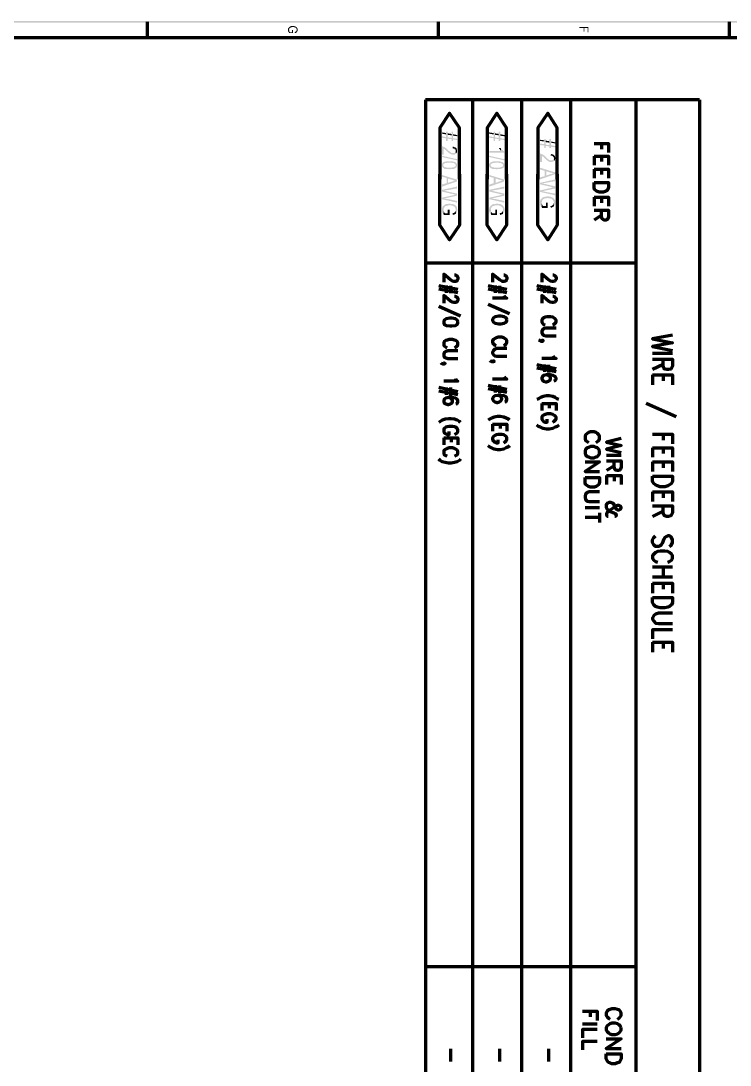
# Model space of a CAD drawing. Header units: inches. Extents: x -186 to 186, y -282 to 282.
# Drawn here: x -91.1 to -0.9, y 149.4 to 282.1 of the extents above; entities that cross this region are included whole.
import ezdxf

# ---------------------------------------------------------------- set-up
doc = ezdxf.new("R2010")
doc.units = ezdxf.units.IN
doc.header["$MEASUREMENT"] = 0
doc.layers.add('H', color=7, linetype='CONTINUOUS', lineweight=100)
doc.layers.add('P', color=250, linetype='CONTINUOUS', lineweight=100)

msp = doc.modelspace()

# ---------------------------------------------------------------- hatches: boundary and pattern name
at = {"layer": 'H', "linetype": 'Continuous'}
for points in [[(186.11, 282.11), (-185.89, 281.89), (-186.11, 282.11)], [(185.89, 281.89), (186.11, 282.11), (-185.89, 281.89)], [(-55.89, 280.96), (-55.89, 281.04), (-55.89, 281.07), (-55.89, 281.11), (-55.93, 281.15), (-55.96, 281.19), (-55.96, 281.22), (-56, 281.26), (-56, 281.3), (-56.04, 281.3), (-56.04, 281.33), (-56.07, 281.33), (-56.11, 281.37), (-56.15, 281.37), (-56.19, 281.37), (-56.19, 281.41), (-56.22, 281.41), (-56.26, 281.41), (-56.3, 281.44), (-56.33, 281.44), (-56.37, 281.44), (-56.63, 281.44), (-56.67, 281.44), (-56.7, 281.44), (-56.74, 281.44), (-56.78, 281.44), (-56.81, 281.41), (-56.85, 281.37), (-56.89, 281.37), (-56.93, 281.33), (-56.96, 281.33), (-56.96, 281.3), (-57, 281.3), (-57, 281.26), (-57.04, 281.22), (-57.07, 281.19), (-57.11, 281.15), (-57.11, 281.11), (-57.11, 281.04), (-57.11, 281), (-57.15, 280.96), (-57.11, 280.89), (-57.11, 280.85), (-57.11, 280.81), (-57.11, 280.78), (-57.07, 280.74), (-57.07, 280.7), (-57.04, 280.67), (-57, 280.63), (-57, 280.59), (-57, 281), (-56.96, 281.04), (-56.96, 281.07), (-56.96, 281.11), (-56.93, 281.15), (-56.89, 281.19), (-56.85, 281.22), (-56.81, 281.26), (-56.78, 281.3), (-56.74, 281.3), (-56.7, 281.3), (-56.67, 281.3), (-56.63, 281.33), (-56.37, 281.33), (-56.37, 281.3), (-56.33, 281.3), (-56.3, 281.3), (-56.26, 281.3), (-56.22, 281.3), (-56.19, 281.26), (-56.15, 281.22), (-56.11, 281.19), (-56.07, 281.15), (-56.04, 281.11), (-56.04, 281.07), (-56.04, 281.04), (-56.04, 281), (-56.04, 280.96), (-56, 280.67), (-56, 280.7), (-55.96, 280.7), (-55.96, 280.74), (-55.93, 280.81), (-55.89, 280.81), (-55.89, 280.85), (-55.89, 280.89), (-55.89, 280.93)], [(-56.48, 280.56), (-56.48, 280.96), (-56.63, 280.96), (-56.63, 280.67), (-56.85, 280.67), (-56.89, 280.7), (-56.93, 280.74), (-56.96, 280.81), (-56.96, 280.85), (-56.96, 280.89), (-57, 280.93), (-57, 280.96), (-57, 280.59), (-56.96, 280.56)], [(-56, 280.67), (-56.04, 280.96), (-56.04, 280.93), (-56.04, 280.89), (-56.04, 280.85), (-56.07, 280.81), (-56.11, 280.78), (-56.15, 280.74), (-56.19, 280.7), (-56.22, 280.7), (-56.3, 280.67), (-56.22, 280.56), (-56.19, 280.59), (-56.15, 280.59), (-56.11, 280.59), (-56.11, 280.63), (-56.07, 280.63), (-56.04, 280.63), (-56.04, 280.67)], [(-18.93, 280.67), (-18.93, 281.33), (-20.11, 281.33), (-20.11, 281.22), (-19.56, 281.22), (-19.56, 280.74), (-19.44, 280.74), (-19.44, 281.22), (-19.04, 281.22), (-19.04, 280.67)], [(-35.59, 266.96), (-35.59, 267.11), (-36.15, 267.19), (-36.15, 268.04), (-36.33, 268.04), (-36.33, 267.22), (-36.81, 267.3), (-36.81, 268.04), (-37.04, 268.04), (-37.04, 267.33), (-37.56, 267.44), (-37.56, 267.26), (-37.04, 267.19), (-37.04, 266.85), (-36.81, 266.85), (-36.81, 267.15), (-36.33, 267.07), (-36.33, 266.85), (-36.15, 266.85), (-36.15, 267.04)], [(-37.04, 267.85), (-37.56, 267.93), (-37.56, 267.78), (-37.04, 267.67), (-37.04, 267.33)], [(-36.33, 267.74), (-36.81, 267.81), (-36.81, 267.63), (-36.33, 267.56), (-36.33, 267.22)], [(-35.59, 267.44), (-35.59, 267.59), (-36.15, 267.7), (-36.15, 267.52)], [(-29.59, 266.96), (-29.59, 267.11), (-30.15, 267.19), (-30.15, 268.04), (-30.33, 268.04), (-30.33, 267.22), (-30.81, 267.3), (-30.81, 268.04), (-31, 268.04), (-31, 267.33), (-31.56, 267.44), (-31.56, 267.26), (-31, 267.19), (-31, 266.85), (-30.81, 266.85), (-30.81, 267.15), (-30.33, 267.07), (-30.33, 266.85), (-30.15, 266.85), (-30.15, 267.04)], [(-31, 267.85), (-31.56, 267.93), (-31.56, 267.78), (-31, 267.67), (-31, 267.33)], [(-30.33, 267.74), (-30.81, 267.81), (-30.81, 267.63), (-30.33, 267.56), (-30.33, 267.22)], [(-29.59, 267.44), (-29.59, 267.59), (-30.15, 267.7), (-30.15, 267.52)], [(-23.15, 266.04), (-23.15, 266.19), (-23.7, 266.3), (-23.7, 267.11), (-23.89, 267.11), (-23.89, 266.3), (-24.37, 266.37), (-24.37, 267.11), (-24.56, 267.11), (-24.56, 266.44), (-25.11, 266.52), (-25.11, 266.33), (-24.56, 266.26), (-24.56, 265.93), (-24.37, 265.93), (-24.37, 266.22), (-23.89, 266.15), (-23.89, 265.93), (-23.7, 265.93), (-23.7, 266.11)], [(-24.56, 266.93), (-25.11, 267), (-25.11, 266.85), (-24.56, 266.78), (-24.56, 266.44)], [(-23.89, 266.81), (-24.37, 266.89), (-24.37, 266.7), (-23.89, 266.63), (-23.89, 266.3)], [(-35.78, 265.22), (-35.81, 265.59), (-35.81, 265.56), (-35.81, 265.52), (-35.85, 265.48), (-35.85, 265.41), (-35.89, 265.37), (-35.96, 265.33), (-36, 265.33), (-36.11, 265.3), (-36.19, 265.3), (-36.22, 265.3), (-36.26, 265.3), (-36.33, 265.33), (-36.37, 265.33), (-36.41, 265.37), (-36.44, 265.37), (-36.44, 265.41), (-36.48, 265.44), (-36.52, 265.44), (-36.59, 265.52), (-36.63, 265.56), (-36.7, 265.59), (-36.74, 265.63), (-36.78, 265.67), (-36.85, 265.74), (-36.85, 265.78), (-36.93, 265.81), (-36.96, 265.85), (-37, 265.89), (-37.04, 265.93), (-37.11, 265.96), (-37.15, 266), (-37.19, 266.04), (-37.22, 266.04), (-37.3, 266.07), (-37.33, 266.11), (-37.41, 266.11), (-37.44, 266.15), (-37.56, 266.15), (-37.56, 265.11), (-37.33, 265.11), (-37.33, 265.85), (-37.3, 265.85), (-37.22, 265.81), (-37.19, 265.78), (-37.15, 265.78), (-37.15, 265.74), (-37.11, 265.7), (-37.04, 265.67), (-36.96, 265.56), (-36.89, 265.52), (-36.85, 265.48), (-36.81, 265.44), (-36.78, 265.37), (-36.7, 265.37), (-36.67, 265.33), (-36.63, 265.3), (-36.59, 265.26), (-36.56, 265.22), (-36.52, 265.22), (-36.44, 265.19), (-36.41, 265.15), (-36.37, 265.15), (-36.19, 265.11), (-36.11, 265.11), (-36.07, 265.11), (-36, 265.11), (-35.96, 265.11), (-35.93, 265.15), (-35.85, 265.15), (-35.81, 265.19)], [(-35.63, 265.59), (-35.63, 265.67), (-35.67, 265.78), (-35.67, 265.81), (-35.7, 265.85), (-35.7, 265.89), (-35.78, 265.96), (-35.81, 266), (-35.85, 266), (-35.89, 266.04), (-35.96, 266.04), (-36, 266.07), (-36.11, 266.11), (-36.19, 266.11), (-36.19, 265.89), (-36.11, 265.89), (-36, 265.85), (-35.96, 265.85), (-35.93, 265.81), (-35.89, 265.78), (-35.85, 265.74), (-35.81, 265.7), (-35.81, 265.63), (-35.81, 265.59), (-35.78, 265.22), (-35.74, 265.26), (-35.7, 265.3), (-35.67, 265.33), (-35.67, 265.37), (-35.63, 265.44), (-35.63, 265.48), (-35.63, 265.52)], [(-29.63, 265.37), (-29.63, 265.52), (-29.7, 265.56), (-29.74, 265.56), (-29.78, 265.63), (-29.81, 265.63), (-29.85, 265.67), (-29.89, 265.7), (-29.93, 265.74), (-29.96, 265.78), (-30, 265.81), (-30.04, 265.89), (-30.04, 265.56), (-31.52, 265.56), (-31.52, 265.37)], [(-30.04, 265.89), (-30.07, 265.93), (-30.11, 265.96), (-30.33, 265.96), (-30.3, 265.96), (-30.3, 265.89), (-30.26, 265.85), (-30.22, 265.81), (-30.19, 265.78), (-30.19, 265.74), (-30.15, 265.7), (-30.11, 265.67), (-30.04, 265.56)], [(-23.15, 266.52), (-23.15, 266.67), (-23.7, 266.78), (-23.7, 266.63)], [(-37.56, 264.96), (-35.59, 264.52), (-35.59, 264.37), (-37.56, 264.81)], [(-35.63, 263.78), (-35.63, 263.85), (-35.63, 263.89), (-35.67, 263.93), (-35.67, 263.96), (-35.7, 264), (-35.74, 264.04), (-35.78, 264.07), (-35.81, 264.11), (-35.85, 264.15), (-35.89, 264.15), (-35.96, 264.19), (-36, 264.19), (-36.04, 264.19), (-36.07, 264.22), (-36.15, 264.22), (-36.19, 264.22), (-36.22, 264.26), (-36.3, 264.26), (-36.33, 264.26), (-36.85, 264.26), (-36.93, 264.26), (-36.96, 264.26), (-37.07, 264.22), (-37.15, 264.22), (-37.19, 264.22), (-37.26, 264.19), (-37.3, 264.15), (-37.33, 264.15), (-37.37, 264.15), (-37.41, 264.11), (-37.37, 263.78), (-37.37, 263.85), (-37.33, 263.93), (-37.3, 263.96), (-37.22, 264), (-37.19, 264), (-37.15, 264), (-37.15, 264.04), (-37.07, 264.04), (-37.04, 264.04), (-37, 264.04), (-36.93, 264.04), (-36.89, 264.07), (-36.74, 264.07), (-36.67, 264.07), (-36.52, 264.07), (-36.44, 264.07), (-36.33, 264.07), (-36.26, 264.04), (-36.22, 264.04), (-36.15, 264.04), (-36.11, 264.04), (-36.07, 264.04), (-36, 264), (-35.96, 263.96), (-35.89, 263.93), (-35.85, 263.89), (-35.85, 263.85), (-35.81, 263.81), (-35.81, 263.41), (-35.78, 263.44), (-35.7, 263.48), (-35.7, 263.52), (-35.67, 263.56), (-35.67, 263.63), (-35.63, 263.67), (-35.63, 263.7)], [(-31.56, 264.96), (-29.59, 264.52), (-29.59, 264.37), (-31.56, 264.81)], [(-29.63, 263.78), (-29.63, 263.85), (-29.63, 263.89), (-29.63, 263.93), (-29.67, 263.96), (-29.7, 264), (-29.7, 264.04), (-29.78, 264.07), (-29.81, 264.11), (-29.85, 264.15), (-29.89, 264.15), (-29.93, 264.19), (-29.96, 264.19), (-30.04, 264.19), (-30.07, 264.22), (-30.11, 264.22), (-30.15, 264.22), (-30.22, 264.26), (-30.3, 264.26), (-30.33, 264.26), (-30.85, 264.26), (-30.89, 264.26), (-30.96, 264.26), (-31.07, 264.22), (-31.11, 264.22), (-31.15, 264.22), (-31.19, 264.19), (-31.22, 264.19), (-31.3, 264.15), (-31.33, 264.15), (-31.37, 264.11), (-31.37, 263.78), (-31.37, 263.85), (-31.3, 263.93), (-31.26, 263.96), (-31.22, 264), (-31.19, 264), (-31.15, 264), (-31.11, 264.04), (-31.07, 264.04), (-31.04, 264.04), (-30.96, 264.04), (-30.93, 264.04), (-30.85, 264.07), (-30.74, 264.07), (-30.67, 264.07), (-30.52, 264.07), (-30.44, 264.07), (-30.3, 264.07), (-30.26, 264.04), (-30.19, 264.04), (-30.15, 264.04), (-30.11, 264.04), (-30.07, 264.04), (-30, 264), (-29.93, 263.96), (-29.89, 263.93), (-29.85, 263.89), (-29.81, 263.85), (-29.81, 263.81), (-29.81, 263.41), (-29.74, 263.44), (-29.7, 263.48), (-29.67, 263.52), (-29.67, 263.56), (-29.63, 263.63), (-29.63, 263.67), (-29.63, 263.7)], [(-23.33, 264.3), (-23.33, 264.67), (-23.33, 264.63), (-23.37, 264.59), (-23.37, 264.56), (-23.41, 264.48), (-23.44, 264.44), (-23.48, 264.44), (-23.52, 264.41), (-23.56, 264.37), (-23.63, 264.37), (-23.7, 264.37), (-23.74, 264.37), (-23.81, 264.37), (-23.85, 264.41), (-23.89, 264.44), (-23.96, 264.44), (-23.96, 264.48), (-24, 264.48), (-24.04, 264.52), (-24.15, 264.59), (-24.19, 264.63), (-24.22, 264.67), (-24.26, 264.7), (-24.33, 264.78), (-24.37, 264.81), (-24.41, 264.85), (-24.44, 264.89), (-24.48, 264.93), (-24.52, 264.96), (-24.56, 265), (-24.63, 265.04), (-24.67, 265.07), (-24.7, 265.11), (-24.74, 265.11), (-24.78, 265.15), (-24.81, 265.15), (-24.89, 265.19), (-24.93, 265.19), (-25, 265.22), (-25.07, 265.22), (-25.07, 264.19), (-24.85, 264.19), (-24.85, 264.96), (-24.81, 264.93), (-24.78, 264.89), (-24.7, 264.85), (-24.67, 264.81), (-24.63, 264.78), (-24.59, 264.74), (-24.52, 264.7), (-24.48, 264.63), (-24.44, 264.59), (-24.37, 264.56), (-24.33, 264.52), (-24.3, 264.48), (-24.26, 264.44), (-24.22, 264.41), (-24.19, 264.37), (-24.15, 264.33), (-24.11, 264.33), (-24.07, 264.3), (-24.04, 264.3), (-24, 264.26), (-23.96, 264.22), (-23.85, 264.19), (-23.78, 264.19), (-23.74, 264.19), (-23.67, 264.19), (-23.59, 264.19), (-23.56, 264.19), (-23.52, 264.19), (-23.44, 264.22), (-23.41, 264.22), (-23.37, 264.26)], [(-23.15, 264.67), (-23.15, 264.74), (-23.19, 264.81), (-23.19, 264.85), (-23.19, 264.89), (-23.22, 264.96), (-23.26, 265), (-23.3, 265.04), (-23.33, 265.04), (-23.33, 265.07), (-23.37, 265.11), (-23.44, 265.11), (-23.48, 265.15), (-23.52, 265.15), (-23.59, 265.15), (-23.63, 265.19), (-23.7, 265.19), (-23.74, 264.96), (-23.63, 264.96), (-23.56, 264.96), (-23.52, 264.96), (-23.48, 264.93), (-23.44, 264.89), (-23.41, 264.85), (-23.37, 264.81), (-23.37, 264.78), (-23.33, 264.7), (-23.33, 264.67), (-23.33, 264.3), (-23.3, 264.33), (-23.22, 264.37), (-23.22, 264.41), (-23.19, 264.44), (-23.19, 264.52), (-23.15, 264.56), (-23.15, 264.63)], [(-35.81, 263.41), (-35.81, 263.78), (-35.81, 263.74), (-35.81, 263.67), (-35.85, 263.63), (-35.89, 263.59), (-35.93, 263.56), (-36, 263.52), (-36.04, 263.52), (-36.07, 263.48), (-36.11, 263.48), (-36.15, 263.48), (-36.22, 263.48), (-36.26, 263.44), (-36.37, 263.44), (-36.44, 263.44), (-36.74, 263.44), (-36.81, 263.44), (-36.93, 263.44), (-37, 263.48), (-37.04, 263.48), (-37.07, 263.48), (-37.11, 263.48), (-37.15, 263.52), (-37.19, 263.52), (-37.26, 263.56), (-37.3, 263.59), (-37.33, 263.63), (-37.37, 263.67), (-37.37, 263.7), (-37.37, 263.78), (-37.41, 264.11), (-37.44, 264.07), (-37.48, 264.04), (-37.52, 264), (-37.52, 263.96), (-37.56, 263.89), (-37.56, 263.85), (-37.56, 263.67), (-37.56, 263.63), (-37.56, 263.59), (-37.52, 263.56), (-37.48, 263.52), (-37.48, 263.48), (-37.44, 263.44), (-37.37, 263.41), (-37.33, 263.37), (-37.3, 263.37), (-37.26, 263.33), (-37.22, 263.33), (-37.19, 263.3), (-37.11, 263.3), (-37.07, 263.3), (-37.04, 263.3), (-36.96, 263.26), (-36.89, 263.26), (-36.85, 263.26), (-36.67, 263.26), (-36.59, 263.22), (-36.52, 263.26), (-36.33, 263.26), (-36.26, 263.26), (-36.22, 263.26), (-36.15, 263.3), (-36.11, 263.3), (-36.04, 263.3), (-35.89, 263.37), (-35.85, 263.37)], [(-29.81, 263.41), (-29.81, 263.78), (-29.81, 263.74), (-29.81, 263.67), (-29.85, 263.63), (-29.85, 263.59), (-29.89, 263.56), (-30, 263.52), (-30.04, 263.52), (-30.04, 263.48), (-30.11, 263.48), (-30.15, 263.48), (-30.19, 263.48), (-30.26, 263.44), (-30.37, 263.44), (-30.44, 263.44), (-30.74, 263.44), (-30.81, 263.44), (-30.93, 263.44), (-30.96, 263.48), (-31.04, 263.48), (-31.07, 263.48), (-31.11, 263.48), (-31.15, 263.52), (-31.19, 263.52), (-31.22, 263.52), (-31.22, 263.56), (-31.3, 263.59), (-31.33, 263.63), (-31.33, 263.67), (-31.37, 263.7), (-31.37, 263.78), (-31.37, 264.11), (-31.44, 264.07), (-31.48, 264.04), (-31.48, 264), (-31.52, 263.96), (-31.52, 263.89), (-31.56, 263.85), (-31.56, 263.67), (-31.56, 263.63), (-31.52, 263.59), (-31.48, 263.52), (-31.44, 263.48), (-31.41, 263.44), (-31.37, 263.41), (-31.33, 263.37), (-31.3, 263.37), (-31.22, 263.33), (-31.19, 263.33), (-31.15, 263.3), (-31.11, 263.3), (-31.04, 263.3), (-31, 263.3), (-30.96, 263.26), (-30.89, 263.26), (-30.85, 263.26), (-30.67, 263.26), (-30.59, 263.22), (-30.56, 263.22), (-30.52, 263.26), (-30.33, 263.26), (-30.26, 263.26), (-30.19, 263.26), (-30.15, 263.3), (-30.11, 263.3), (-30.04, 263.3), (-29.89, 263.37), (-29.85, 263.37)], [(-23.15, 262.63), (-23.15, 262.85), (-25.07, 263.44), (-25.07, 263.22), (-24.48, 263.04), (-24.48, 262.37), (-24.3, 263), (-23.74, 262.81), (-23.67, 262.81), (-23.52, 262.78), (-23.48, 262.74), (-23.41, 262.74), (-23.37, 262.74)], [(-23.15, 262.63), (-23.37, 262.74), (-23.37, 262.7), (-23.44, 262.7), (-23.48, 262.7), (-23.52, 262.7), (-23.59, 262.67), (-23.7, 262.63), (-23.78, 262.63), (-24.3, 262.44), (-24.3, 263), (-24.48, 262.37), (-25.07, 262.22), (-25.07, 261.96)], [(-35.63, 261.7), (-35.63, 261.93), (-37.56, 262.52), (-37.56, 262.3), (-36.96, 262.15), (-36.96, 261.48), (-36.78, 262.07), (-36.19, 261.89), (-36.15, 261.89), (-36.11, 261.85), (-36, 261.85), (-35.93, 261.81), (-35.89, 261.81), (-35.81, 261.81)], [(-35.63, 261.7), (-35.81, 261.81), (-35.85, 261.81), (-35.89, 261.78), (-35.96, 261.78), (-36, 261.78), (-36.04, 261.74), (-36.11, 261.74), (-36.15, 261.7), (-36.22, 261.7), (-36.78, 261.52), (-36.78, 262.07), (-36.96, 261.48), (-37.56, 261.3), (-37.56, 261.04)], [(-29.63, 261.7), (-29.63, 261.93), (-31.52, 262.52), (-31.52, 262.3), (-30.96, 262.15), (-30.96, 261.48), (-30.74, 262.07), (-30.19, 261.89), (-29.96, 261.85), (-29.93, 261.81), (-29.85, 261.81), (-29.81, 261.81)], [(-29.63, 261.7), (-29.81, 261.81), (-29.85, 261.81), (-29.89, 261.78), (-29.93, 261.78), (-30, 261.78), (-30.04, 261.74), (-30.11, 261.74), (-30.15, 261.7), (-30.22, 261.7), (-30.74, 261.52), (-30.74, 262.07), (-30.96, 261.48), (-31.52, 261.3), (-31.52, 261.04)], [(-23.15, 261.74), (-23.15, 261.96), (-25.07, 261.52), (-24.81, 261.44), (-24.78, 261.44), (-24.74, 261.44), (-24.67, 261.44), (-24.63, 261.48), (-24.56, 261.48), (-24.52, 261.48), (-24.48, 261.48), (-24.41, 261.52)], [(-35.63, 260.81), (-35.63, 261.04), (-37.56, 260.63), (-37.3, 260.52), (-37.26, 260.52), (-37.19, 260.52), (-37.15, 260.52), (-37.11, 260.56), (-37.04, 260.56), (-37, 260.56), (-36.89, 260.59)], [(-35.63, 259.89), (-35.63, 260.15), (-36.93, 260.44), (-37.3, 260.52), (-37.56, 260.63), (-37.56, 260.41), (-36.07, 260.07), (-36.04, 260.04), (-35.96, 260.04), (-35.93, 260.04), (-35.85, 260.04)], [(-29.63, 260.81), (-29.63, 261.04), (-31.52, 260.63), (-31.26, 260.52), (-31.22, 260.52), (-31.19, 260.52), (-31.15, 260.52), (-31.04, 260.56), (-30.96, 260.56), (-30.85, 260.59)], [(-29.63, 259.89), (-29.63, 260.15), (-30.89, 260.44), (-31.26, 260.52), (-31.52, 260.63), (-31.52, 260.41), (-30.07, 260.07), (-30.04, 260.07), (-30, 260.04), (-29.96, 260.04), (-29.89, 260.04), (-29.85, 260.04)], [(-23.15, 260.81), (-23.15, 261.07), (-24.44, 261.37), (-24.81, 261.44), (-25.07, 261.52), (-25.07, 261.33), (-23.63, 261), (-23.59, 261), (-23.56, 260.96), (-23.52, 260.96), (-23.44, 260.96), (-23.37, 260.96)], [(-23.15, 260.81), (-23.37, 260.96), (-23.63, 260.89), (-25.07, 260.56), (-24.81, 260.48), (-24.78, 260.48), (-24.7, 260.48), (-24.67, 260.48), (-24.63, 260.48), (-24.56, 260.52), (-24.52, 260.52), (-24.44, 260.52), (-24.33, 260.56), (-24.3, 260.56), (-24.19, 260.56), (-24.15, 260.59)], [(-23.15, 259.93), (-23.15, 260.15), (-24.41, 260.37), (-24.44, 260.41), (-24.52, 260.41), (-24.56, 260.44), (-24.63, 260.44), (-24.7, 260.44), (-24.78, 260.44), (-24.81, 260.48), (-25.07, 260.56), (-25.07, 260.37)], [(-35.63, 259.89), (-35.85, 260.04), (-36.07, 259.96), (-37.56, 259.63), (-37.3, 259.56), (-37.22, 259.56), (-37.19, 259.56), (-37.15, 259.56), (-37.04, 259.59), (-36.96, 259.59), (-36.93, 259.59), (-36.85, 259.63), (-36.81, 259.63), (-36.78, 259.63), (-36.59, 259.67)], [(-35.63, 259), (-35.63, 259.22), (-36.85, 259.48), (-36.89, 259.48), (-36.96, 259.48), (-37.04, 259.52), (-37.07, 259.52), (-37.15, 259.52), (-37.19, 259.52), (-37.22, 259.52), (-37.3, 259.56), (-37.56, 259.63), (-37.56, 259.44)], [(-35.59, 258.11), (-35.59, 258.19), (-35.63, 258.26), (-35.63, 258.3), (-35.63, 258.37), (-35.67, 258.41), (-35.67, 258.44), (-35.7, 258.48), (-35.7, 258.52), (-35.78, 258.59), (-35.81, 258.63), (-35.85, 258.67), (-35.89, 258.7), (-36, 258.74), (-36.04, 258.78), (-36.07, 258.78), (-36.11, 258.81), (-36.15, 258.81), (-36.22, 258.81), (-36.26, 258.85), (-36.37, 258.85), (-36.44, 258.85), (-36.48, 258.89), (-36.67, 258.89), (-36.74, 258.85), (-36.85, 258.85), (-36.96, 258.85), (-37, 258.81), (-37.04, 258.81), (-37.07, 258.78), (-37.15, 258.78), (-37.19, 258.74), (-37.22, 258.7), (-37.3, 258.67), (-37.33, 258.63), (-37.37, 258.59), (-37.41, 258.56), (-37.44, 258.52), (-37.48, 258.48), (-37.48, 258.44), (-37.52, 258.37), (-37.52, 258.33), (-37.56, 258.3), (-37.56, 258.22), (-37.56, 258.19), (-37.56, 257.96), (-37.56, 257.89), (-37.56, 257.85), (-37.52, 257.78), (-37.52, 257.74), (-37.48, 257.74), (-37.48, 257.67), (-37.44, 257.63), (-37.44, 257.59), (-37.37, 257.56), (-37.37, 257.52), (-37.33, 258.07), (-37.33, 258.15), (-37.33, 258.19), (-37.33, 258.26), (-37.3, 258.3), (-37.3, 258.33), (-37.26, 258.37), (-37.22, 258.44), (-37.19, 258.48), (-37.15, 258.52), (-37.11, 258.56), (-37.07, 258.56), (-37.04, 258.59), (-36.96, 258.59), (-36.93, 258.63), (-36.89, 258.63), (-36.81, 258.63), (-36.78, 258.67), (-36.7, 258.67), (-36.63, 258.67), (-36.52, 258.67), (-36.44, 258.67), (-36.41, 258.67), (-36.3, 258.63), (-36.22, 258.63), (-36.19, 258.59), (-36.15, 258.59), (-36.11, 258.56), (-36.04, 258.52), (-36, 258.48), (-35.96, 258.48), (-35.93, 258.44), (-35.85, 258.33), (-35.85, 258.3), (-35.85, 258.26), (-35.81, 258.19), (-35.81, 258.15), (-35.81, 258.11), (-35.78, 257.63), (-35.74, 257.67), (-35.7, 257.7), (-35.67, 257.74), (-35.67, 257.78), (-35.63, 257.85), (-35.63, 257.93), (-35.59, 257.96), (-35.59, 258.04)], [(-29.59, 258.11), (-29.59, 258.19), (-29.59, 258.26), (-29.63, 258.3), (-29.63, 258.37), (-29.63, 258.41), (-29.67, 258.44), (-29.7, 258.48), (-29.7, 258.52), (-29.78, 258.59), (-29.81, 258.63), (-29.85, 258.67), (-29.89, 258.7), (-30, 258.74), (-30.04, 258.78), (-30.11, 258.81), (-30.15, 258.81), (-30.19, 258.81), (-30.26, 258.85), (-30.37, 258.85), (-30.41, 258.85), (-30.48, 258.89), (-30.67, 258.89), (-30.7, 258.85), (-30.81, 258.85), (-30.89, 258.85), (-30.93, 258.85), (-30.96, 258.81), (-31.04, 258.81), (-31.07, 258.78), (-31.11, 258.78), (-31.15, 258.78), (-31.19, 258.74), (-31.22, 258.7), (-31.3, 258.67), (-31.33, 258.63), (-31.37, 258.59), (-31.37, 258.56), (-31.44, 258.52), (-31.44, 258.48), (-31.48, 258.44), (-31.52, 258.37), (-31.52, 258.33), (-31.52, 258.3), (-31.56, 258.22), (-31.56, 258.19), (-31.56, 257.96), (-31.56, 257.89), (-31.52, 257.85), (-31.52, 257.78), (-31.48, 257.74), (-31.48, 257.67), (-31.44, 257.63), (-31.41, 257.59), (-31.37, 257.56), (-31.33, 257.52), (-31.33, 258.07), (-31.33, 258.15), (-31.33, 258.19), (-31.33, 258.26), (-31.3, 258.3), (-31.3, 258.33), (-31.26, 258.37), (-31.22, 258.44), (-31.19, 258.48), (-31.15, 258.52), (-31.11, 258.52), (-31.11, 258.56), (-31.04, 258.56), (-31, 258.59), (-30.96, 258.59), (-30.93, 258.63), (-30.85, 258.63), (-30.81, 258.63), (-30.78, 258.67), (-30.7, 258.67), (-30.63, 258.67), (-30.48, 258.67), (-30.44, 258.67), (-30.37, 258.67), (-30.3, 258.63), (-30.22, 258.63), (-30.19, 258.59), (-30.15, 258.59), (-30.04, 258.52), (-30, 258.48), (-29.96, 258.48), (-29.89, 258.44), (-29.89, 258.37), (-29.85, 258.33), (-29.85, 258.3), (-29.81, 258.26), (-29.81, 258.19), (-29.81, 258.15), (-29.81, 258.11), (-29.78, 257.63), (-29.74, 257.67), (-29.7, 257.7), (-29.67, 257.74), (-29.63, 257.78), (-29.63, 257.85), (-29.59, 257.93), (-29.59, 257.96), (-29.59, 258.04)], [(-29.63, 259.89), (-29.85, 260.04), (-30.07, 259.96), (-31.52, 259.63), (-31.26, 259.56), (-31.22, 259.56), (-31.19, 259.56), (-31.11, 259.56), (-31.07, 259.56), (-31, 259.59), (-30.96, 259.59), (-30.89, 259.59), (-30.85, 259.63), (-30.81, 259.63), (-30.74, 259.63), (-30.59, 259.67)], [(-29.63, 259), (-29.63, 259.22), (-30.85, 259.48), (-30.89, 259.48), (-30.96, 259.48), (-31, 259.52), (-31.07, 259.52), (-31.11, 259.52), (-31.19, 259.52), (-31.22, 259.52), (-31.26, 259.56), (-31.52, 259.63), (-31.52, 259.44)], [(-23.15, 259), (-23.15, 259.11), (-23.15, 259.19), (-23.15, 259.22), (-23.19, 259.3), (-23.19, 259.33), (-23.22, 259.37), (-23.22, 259.41), (-23.26, 259.44), (-23.3, 259.48), (-23.3, 259.52), (-23.33, 259.56), (-23.37, 259.56), (-23.44, 259.63), (-23.48, 259.63), (-23.59, 259.7), (-23.67, 259.7), (-23.7, 259.74), (-23.81, 259.78), (-23.85, 259.78), (-23.89, 259.78), (-23.96, 259.78), (-24, 259.81), (-24.19, 259.81), (-24.26, 259.78), (-24.37, 259.78), (-24.44, 259.78), (-24.48, 259.78), (-24.52, 259.74), (-24.56, 259.74), (-24.63, 259.7), (-24.67, 259.7), (-24.67, 259.67), (-24.74, 259.67), (-24.78, 259.63), (-24.81, 259.59), (-24.85, 259.56), (-24.89, 259.52), (-24.93, 259.48), (-24.96, 259.44), (-25, 259.41), (-25.04, 259.37), (-25.04, 259.3), (-25.07, 259.26), (-25.07, 259.22), (-25.11, 259.11), (-25.11, 258.85), (-25.07, 258.78), (-25.04, 258.7), (-25.04, 258.67), (-25, 258.59), (-25, 258.56), (-24.96, 258.52), (-24.93, 258.48), (-24.89, 258.44), (-24.89, 259), (-24.89, 259.07), (-24.85, 259.11), (-24.85, 259.19), (-24.85, 259.22), (-24.81, 259.26), (-24.81, 259.3), (-24.78, 259.33), (-24.74, 259.37), (-24.7, 259.44), (-24.67, 259.44), (-24.63, 259.48), (-24.59, 259.48), (-24.56, 259.52), (-24.52, 259.52), (-24.48, 259.56), (-24.41, 259.56), (-24.37, 259.56), (-24.3, 259.56), (-24.22, 259.56), (-24.19, 259.59), (-24.04, 259.59), (-24, 259.56), (-23.93, 259.56), (-23.89, 259.56), (-23.81, 259.56), (-23.78, 259.56), (-23.74, 259.52), (-23.67, 259.52), (-23.56, 259.44), (-23.52, 259.41), (-23.48, 259.37), (-23.44, 259.33), (-23.44, 259.3), (-23.41, 259.26), (-23.37, 259.22), (-23.37, 259.19), (-23.37, 259.11), (-23.33, 259.07), (-23.33, 259), (-23.33, 258.52), (-23.3, 258.56), (-23.26, 258.63), (-23.22, 258.67), (-23.19, 258.7), (-23.19, 258.74), (-23.15, 258.78), (-23.15, 258.89), (-23.15, 258.96)], [(-24.11, 258.33), (-24.11, 259), (-24.33, 259), (-24.33, 258.56), (-24.67, 258.56), (-24.7, 258.56), (-24.74, 258.63), (-24.78, 258.67), (-24.81, 258.7), (-24.81, 258.74), (-24.85, 258.81), (-24.85, 258.85), (-24.89, 258.89), (-24.89, 259), (-24.89, 258.44), (-24.81, 258.33)], [(-23.33, 258.52), (-23.33, 259), (-23.33, 258.96), (-23.37, 258.89), (-23.37, 258.85), (-23.37, 258.81), (-23.41, 258.78), (-23.44, 258.7), (-23.48, 258.67), (-23.52, 258.67), (-23.56, 258.63), (-23.59, 258.63), (-23.63, 258.59), (-23.7, 258.56), (-23.78, 258.56), (-23.7, 258.37), (-23.67, 258.37), (-23.59, 258.37), (-23.56, 258.41), (-23.52, 258.44), (-23.44, 258.44), (-23.41, 258.48), (-23.37, 258.48), (-23.37, 258.52)], [(-36.56, 257.44), (-36.56, 258.11), (-36.81, 258.11), (-36.81, 257.63), (-37.15, 257.63), (-37.19, 257.67), (-37.19, 257.7), (-37.22, 257.74), (-37.26, 257.78), (-37.3, 257.81), (-37.3, 257.89), (-37.33, 257.93), (-37.33, 258), (-37.33, 258.07), (-37.37, 257.52), (-37.33, 257.48), (-37.3, 257.44)], [(-35.78, 257.63), (-35.81, 258.11), (-35.81, 258.04), (-35.81, 257.96), (-35.85, 257.93), (-35.85, 257.89), (-35.89, 257.85), (-35.89, 257.81), (-35.96, 257.78), (-36, 257.74), (-36, 257.7), (-36.04, 257.7), (-36.11, 257.67), (-36.15, 257.67), (-36.22, 257.63), (-36.15, 257.44), (-36.07, 257.48), (-36, 257.48), (-35.96, 257.52), (-35.93, 257.52), (-35.85, 257.56), (-35.81, 257.59)], [(-30.56, 257.44), (-30.56, 258.11), (-30.78, 258.11), (-30.78, 257.63), (-31.15, 257.63), (-31.15, 257.67), (-31.19, 257.7), (-31.22, 257.74), (-31.26, 257.78), (-31.3, 257.81), (-31.3, 257.89), (-31.33, 257.93), (-31.33, 258), (-31.33, 258.07), (-31.33, 257.52), (-31.3, 257.48), (-31.26, 257.44)], [(-29.78, 257.63), (-29.81, 258.11), (-29.81, 258.04), (-29.81, 257.96), (-29.81, 257.93), (-29.85, 257.89), (-29.85, 257.85), (-29.89, 257.81), (-29.93, 257.78), (-29.96, 257.74), (-30, 257.7), (-30.04, 257.7), (-30.11, 257.67), (-30.15, 257.67), (-30.22, 257.63), (-30.15, 257.44), (-30.11, 257.44), (-30.04, 257.48), (-30, 257.48), (-29.96, 257.52), (-29.89, 257.52), (-29.85, 257.56), (-29.81, 257.56), (-29.81, 257.59)]]:
    msp.add_hatch(color=0, dxfattribs=at).paths.add_polyline_path(points)

# ---------------------------------------------------------------- linework, layer by layer
at = {"layer": 'P', "color": 0, "linetype": 'Continuous'}
for points in [[(-75, 280), (-75, 282)], [(-38, 280), (-38, 282)], [(-1, 280), (-1, 282)], [(-186, 280), (184, 280), (184, -258)], [(-4.81, 272.07), (-39.63, 272.07)], [(-39.63, 272.07), (-39.63, 136.7)], [(-33.67, 272.07), (-33.67, 136.7)], [(-27.44, 272.07), (-27.44, 136.7)], [(-21.22, 272.07), (-21.22, 136.7)], [(-21.22, 272.07), (-21.22, 136.7)], [(-12.89, 272.07), (-12.89, 136.7)], [(-4.81, 272.07), (-4.81, 136.7)], [(-35.33, 262), (-35.33, 268.52), (-36.59, 270.37), (-37.81, 268.52), (-37.81, 262)], [(-29.33, 262), (-29.33, 268.52), (-30.56, 270.37), (-31.81, 268.52), (-31.81, 262)], [(-22.89, 262), (-22.89, 268.52), (-24.11, 270.37), (-25.37, 268.52), (-25.37, 262)], [(-18.22, 266.52), (-16.37, 266.52), (-16.37, 265.37)], [(-17.26, 266.52), (-17.26, 265.81)], [(-18.22, 264.93), (-16.37, 264.93), (-16.37, 263.78)], [(-18.22, 264.93), (-18.22, 263.78)], [(-17.26, 264.93), (-17.26, 264.22)], [(-18.22, 263.26), (-16.37, 263.26), (-16.37, 262.11)], [(-18.22, 263.26), (-18.22, 262.11)], [(-17.26, 263.26), (-17.26, 262.56)], [(-35.33, 262.63), (-35.33, 256.15), (-36.59, 254.26), (-37.81, 256.15), (-37.81, 262.63)], [(-29.33, 262.63), (-29.33, 256.15), (-30.56, 254.26), (-31.81, 256.15), (-31.81, 262.63)], [(-22.89, 262.63), (-22.89, 256.15), (-24.11, 254.26), (-25.37, 256.15), (-25.37, 262.63)], [(-18.22, 261.56), (-16.37, 261.56), (-16.37, 260.96), (-16.48, 260.67), (-16.63, 260.52), (-16.81, 260.41), (-17.07, 260.33), (-17.52, 260.33), (-17.78, 260.41), (-17.96, 260.52), (-18.15, 260.67), (-18.22, 260.96), (-18.22, 261.56)], [(-18.22, 259.7), (-16.37, 259.7), (-16.37, 258.56)], [(-18.22, 259.7), (-18.22, 258.56)], [(-17.26, 259.7), (-17.26, 259)], [(-18.22, 258.04), (-16.37, 258.04), (-16.37, 257.22), (-16.48, 256.96), (-16.56, 256.85), (-16.74, 256.78), (-16.89, 256.78), (-17.07, 256.85), (-17.19, 256.96), (-17.26, 257.22), (-17.26, 258.04)], [(-17.26, 257.41), (-18.22, 256.78)], [(-12.89, 251.3), (-39.63, 251.3)], [(-35.96, 249.81), (-35.85, 249.81), (-35.7, 249.74), (-35.63, 249.67), (-35.52, 249.52), (-35.52, 249.26), (-35.63, 249.11), (-35.7, 249.04), (-35.85, 248.96), (-36.04, 248.96), (-36.22, 249.04), (-36.48, 249.19), (-37.33, 249.89), (-37.33, 248.89)], [(-29.7, 249.81), (-29.63, 249.81), (-29.48, 249.74), (-29.37, 249.67), (-29.3, 249.52), (-29.3, 249.26), (-29.37, 249.11), (-29.48, 249.04), (-29.63, 248.96), (-29.81, 248.96), (-29.96, 249.04), (-30.22, 249.19), (-31.11, 249.89), (-31.11, 248.89)], [(-23.48, 249.81), (-23.41, 249.81), (-23.22, 249.74), (-23.15, 249.67), (-23.04, 249.52), (-23.04, 249.26), (-23.15, 249.11), (-23.22, 249.04), (-23.41, 248.96), (-23.56, 248.96), (-23.74, 249.04), (-24, 249.19), (-24.85, 249.89), (-24.85, 248.89)], [(-35.52, 247.96), (-37.93, 248.44)], [(-37, 248.48), (-37, 247.52)], [(-36.48, 248.44), (-36.48, 247.48)], [(-29.3, 247.96), (-31.7, 248.44)], [(-30.78, 248.48), (-30.78, 247.52)], [(-30.22, 248.44), (-30.22, 247.48)], [(-23.04, 247.96), (-25.48, 248.44)], [(-24.52, 248.48), (-24.52, 247.52)], [(-24, 248.44), (-24, 247.48)], [(-35.52, 247.52), (-37.93, 248)], [(-35.96, 247.11), (-35.85, 247.11), (-35.7, 247.04), (-35.63, 246.96), (-35.52, 246.85), (-35.52, 246.56), (-35.63, 246.44), (-35.7, 246.37), (-35.85, 246.3), (-36.04, 246.3), (-36.22, 246.37), (-36.48, 246.48), (-37.33, 247.19), (-37.33, 246.22)], [(-29.3, 247.52), (-31.7, 248)], [(-29.63, 247.19), (-29.56, 247.04), (-29.3, 246.85), (-31.11, 246.85)], [(-23.04, 247.52), (-25.48, 248)], [(-23.48, 247.11), (-23.41, 247.11), (-23.22, 247.04), (-23.15, 246.96), (-23.04, 246.85), (-23.04, 246.56), (-23.15, 246.44), (-23.22, 246.37), (-23.41, 246.3), (-23.56, 246.3), (-23.74, 246.37), (-24, 246.48), (-24.85, 247.19), (-24.85, 246.22)], [(-35.19, 244.56), (-37.93, 245.81)], [(-28.96, 244.85), (-31.7, 246.07)], [(-35.52, 243.89), (-35.63, 244.07), (-35.85, 244.22), (-36.3, 244.3), (-36.56, 244.3), (-37, 244.22), (-37.26, 244.07), (-37.33, 243.89), (-37.33, 243.74), (-37.26, 243.52), (-37, 243.37), (-36.56, 243.33), (-36.3, 243.33), (-35.85, 243.37), (-35.63, 243.52), (-35.52, 243.74), (-35.52, 243.89)], [(-29.3, 244.15), (-29.37, 244.37), (-29.63, 244.48), (-30.07, 244.56), (-30.33, 244.56), (-30.78, 244.48), (-31, 244.37), (-31.11, 244.15), (-31.11, 244), (-31, 243.81), (-30.78, 243.67), (-30.33, 243.59), (-30.07, 243.59), (-29.63, 243.67), (-29.37, 243.81), (-29.3, 244), (-29.3, 244.15)], [(-23.48, 243.48), (-23.33, 243.52), (-23.15, 243.67), (-23.04, 243.81), (-23.04, 244.07), (-23.15, 244.22), (-23.33, 244.37), (-23.48, 244.44), (-23.74, 244.48), (-24.19, 244.48), (-24.44, 244.44), (-24.63, 244.37), (-24.78, 244.22), (-24.85, 244.07), (-24.85, 243.81), (-24.78, 243.67), (-24.63, 243.52), (-24.44, 243.48)], [(-23.04, 243.04), (-24.33, 243.04), (-24.63, 242.96), (-24.78, 242.85), (-24.85, 242.63), (-24.85, 242.48), (-24.78, 242.3), (-24.63, 242.15), (-24.33, 242.07), (-23.04, 242.07)], [(-29.7, 240.85), (-29.56, 240.89), (-29.37, 241.04), (-29.3, 241.19), (-29.3, 241.48), (-29.37, 241.59), (-29.56, 241.74), (-29.7, 241.81), (-29.96, 241.89), (-30.41, 241.89), (-30.67, 241.81), (-30.85, 241.74), (-31, 241.59), (-31.11, 241.48), (-31.11, 241.19), (-31, 241.04), (-30.85, 240.89), (-30.67, 240.85)], [(-8.26, 242.15), (-10.78, 241.67), (-8.26, 241.19), (-10.78, 240.7), (-8.26, 240.22)], [(-35.96, 240.56), (-35.78, 240.63), (-35.63, 240.78), (-35.52, 240.89), (-35.52, 241.19), (-35.63, 241.33), (-35.78, 241.48), (-35.96, 241.52), (-36.22, 241.59), (-36.63, 241.59), (-36.89, 241.52), (-37.07, 241.48), (-37.26, 241.33), (-37.33, 241.19), (-37.33, 240.89), (-37.26, 240.78), (-37.07, 240.63), (-36.89, 240.56)], [(-29.3, 240.44), (-30.59, 240.44), (-30.85, 240.37), (-31, 240.22), (-31.11, 240), (-31.11, 239.89), (-31, 239.67), (-30.85, 239.52), (-30.59, 239.48), (-29.3, 239.48)], [(-24.78, 241.37), (-24.85, 241.48), (-24.78, 241.52), (-24.7, 241.48), (-24.78, 241.37), (-24.96, 241.37), (-25.11, 241.48), (-25.22, 241.52)], [(-35.52, 240.15), (-36.81, 240.15), (-37.07, 240.07), (-37.26, 239.96), (-37.33, 239.74), (-37.33, 239.59), (-37.26, 239.37), (-37.07, 239.26), (-36.81, 239.19), (-35.52, 239.19)], [(-23.41, 239.52), (-23.33, 239.37), (-23.04, 239.19), (-24.85, 239.19)], [(-10.78, 239.85), (-8.26, 239.85)], [(-10.78, 239.11), (-8.26, 239.11), (-8.26, 238.22), (-8.37, 237.96), (-8.48, 237.85), (-8.74, 237.78), (-8.96, 237.78), (-9.22, 237.85), (-9.33, 237.96), (-9.44, 238.22), (-9.44, 239.11)], [(-37.26, 238.48), (-37.33, 238.56), (-37.26, 238.63), (-37.15, 238.56), (-37.26, 238.48), (-37.41, 238.48), (-37.59, 238.56), (-37.67, 238.63)], [(-31, 238.78), (-31.11, 238.85), (-31, 238.89), (-30.93, 238.85), (-31, 238.78), (-31.19, 238.78), (-31.37, 238.85), (-31.44, 238.89)], [(-23.04, 237.89), (-25.48, 238.37)], [(-23.04, 237.48), (-25.48, 237.96)], [(-24.52, 238.44), (-24.52, 237.48)], [(-24, 238.37), (-24, 237.41)], [(-9.44, 238.44), (-10.78, 237.78)], [(-35.85, 236.63), (-35.78, 236.48), (-35.52, 236.3), (-37.33, 236.3)], [(-29.63, 236.89), (-29.56, 236.78), (-29.3, 236.56), (-31.11, 236.56)], [(-23.33, 236.3), (-23.15, 236.37), (-23.04, 236.56), (-23.04, 236.7), (-23.15, 236.89), (-23.41, 237.04), (-23.81, 237.11), (-24.26, 237.11), (-24.63, 237.04), (-24.78, 236.89), (-24.85, 236.7), (-24.85, 236.63), (-24.78, 236.44), (-24.63, 236.3), (-24.33, 236.22), (-24.26, 236.22), (-24, 236.3), (-23.81, 236.44), (-23.74, 236.63), (-23.74, 236.7), (-23.81, 236.89), (-24, 237.04), (-24.26, 237.11)], [(-10.78, 237.11), (-8.26, 237.11), (-8.26, 235.85)], [(-10.78, 237.11), (-10.78, 235.85)], [(-9.44, 237.11), (-9.44, 236.33)], [(-35.52, 234.96), (-37.93, 235.48)], [(-35.52, 234.56), (-37.93, 235.04)], [(-37, 235.52), (-37, 234.56)], [(-36.48, 235.48), (-36.48, 234.48)], [(-29.3, 235.26), (-31.7, 235.74)], [(-29.3, 234.85), (-31.7, 235.33)], [(-30.78, 235.81), (-30.78, 234.85)], [(-30.22, 235.74), (-30.22, 234.78)], [(-35.78, 233.41), (-35.63, 233.48), (-35.52, 233.67), (-35.52, 233.81), (-35.63, 234), (-35.85, 234.15), (-36.3, 234.22), (-36.74, 234.22), (-37.07, 234.15), (-37.26, 234), (-37.33, 233.81), (-37.33, 233.74), (-37.26, 233.52), (-37.07, 233.41), (-36.81, 233.33), (-36.74, 233.33), (-36.48, 233.41), (-36.3, 233.52), (-36.22, 233.74), (-36.22, 233.81), (-36.3, 234), (-36.48, 234.15), (-36.74, 234.22)], [(-29.56, 233.67), (-29.37, 233.74), (-29.3, 233.96), (-29.3, 234.07), (-29.37, 234.3), (-29.63, 234.44), (-30.07, 234.48), (-30.48, 234.48), (-30.85, 234.44), (-31, 234.3), (-31.11, 234.07), (-31.11, 234), (-31, 233.81), (-30.85, 233.67), (-30.59, 233.59), (-30.48, 233.59), (-30.22, 233.67), (-30.07, 233.81), (-29.96, 234), (-29.96, 234.07), (-30.07, 234.3), (-30.22, 234.44), (-30.48, 234.48)], [(-22.7, 233.96), (-22.89, 234.07), (-23.15, 234.22), (-23.48, 234.37), (-23.93, 234.44), (-24.26, 234.44), (-24.7, 234.37), (-25.04, 234.22), (-25.3, 234.07), (-25.48, 233.96)], [(-24.85, 233.48), (-23.04, 233.48), (-23.04, 232.56)], [(-24.85, 233.48), (-24.85, 232.56)], [(-23.93, 233.48), (-23.93, 232.89)], [(-7.78, 231.78), (-11.59, 233.48)], [(-35.19, 231.04), (-35.33, 231.19), (-35.63, 231.33), (-35.96, 231.48), (-36.37, 231.52), (-36.74, 231.52), (-37.15, 231.48), (-37.52, 231.33), (-37.78, 231.19), (-37.93, 231.04)], [(-28.96, 231.33), (-29.11, 231.48), (-29.37, 231.59), (-29.7, 231.74), (-30.15, 231.81), (-30.48, 231.81), (-30.93, 231.74), (-31.26, 231.59), (-31.52, 231.48), (-31.7, 231.33)], [(-23.48, 231.11), (-23.33, 231.19), (-23.15, 231.33), (-23.04, 231.48), (-23.04, 231.74), (-23.15, 231.89), (-23.33, 232), (-23.48, 232.07), (-23.74, 232.15), (-24.19, 232.15), (-24.44, 232.07), (-24.63, 232), (-24.78, 231.89), (-24.85, 231.74), (-24.85, 231.48), (-24.78, 231.33), (-24.63, 231.19), (-24.44, 231.11), (-24.19, 231.11), (-24.19, 231.48)], [(-35.96, 229.52), (-35.78, 229.59), (-35.63, 229.74), (-35.52, 229.89), (-35.52, 230.15), (-35.63, 230.3), (-35.78, 230.44), (-35.96, 230.48), (-36.22, 230.56), (-36.63, 230.56), (-36.89, 230.48), (-37.07, 230.44), (-37.26, 230.3), (-37.33, 230.15), (-37.33, 229.89), (-37.26, 229.74), (-37.07, 229.59), (-36.89, 229.52), (-36.63, 229.52), (-36.63, 229.89)], [(-31.11, 230.85), (-29.3, 230.85), (-29.3, 229.96)], [(-31.11, 230.85), (-31.11, 229.96)], [(-30.15, 230.85), (-30.15, 230.3)], [(-22.7, 230.7), (-22.89, 230.56), (-23.15, 230.44), (-23.48, 230.3), (-23.93, 230.22), (-24.26, 230.22), (-24.7, 230.3), (-25.04, 230.44), (-25.3, 230.56), (-25.48, 230.7)], [(-17.96, 228.52), (-17.78, 228.63), (-17.63, 228.78), (-17.52, 228.96), (-17.52, 229.33), (-17.63, 229.48), (-17.78, 229.67), (-17.96, 229.78), (-18.22, 229.85), (-18.67, 229.85), (-18.93, 229.78), (-19.11, 229.67), (-19.3, 229.48), (-19.37, 229.33), (-19.37, 228.96), (-19.3, 228.78), (-19.11, 228.63), (-18.93, 228.52)], [(-37.33, 229.11), (-35.52, 229.11), (-35.52, 228.22)], [(-37.33, 229.11), (-37.33, 228.22)], [(-36.37, 229.11), (-36.37, 228.56)], [(-29.7, 228.48), (-29.56, 228.56), (-29.37, 228.7), (-29.3, 228.85), (-29.3, 229.11), (-29.37, 229.26), (-29.56, 229.41), (-29.7, 229.48), (-29.96, 229.52), (-30.41, 229.52), (-30.67, 229.48), (-30.85, 229.41), (-31, 229.26), (-31.11, 229.11), (-31.11, 228.85), (-31, 228.7), (-30.85, 228.56), (-30.67, 228.48), (-30.41, 228.48), (-30.41, 228.85)], [(-14.78, 229), (-16.63, 228.56), (-14.78, 228.11), (-16.63, 227.67), (-14.78, 227.22)], [(-10.78, 229.56), (-8.26, 229.56), (-8.26, 228.33)], [(-9.44, 229.56), (-9.44, 228.81)], [(-35.96, 226.78), (-35.78, 226.85), (-35.63, 226.96), (-35.52, 227.11), (-35.52, 227.41), (-35.63, 227.52), (-35.78, 227.67), (-35.96, 227.74), (-36.22, 227.81), (-36.63, 227.81), (-36.89, 227.74), (-37.07, 227.67), (-37.26, 227.52), (-37.33, 227.41), (-37.33, 227.11), (-37.26, 226.96), (-37.07, 226.85), (-36.89, 226.78)], [(-28.96, 228.07), (-29.11, 227.96), (-29.37, 227.81), (-29.7, 227.67), (-30.15, 227.59), (-30.48, 227.59), (-30.93, 227.67), (-31.26, 227.81), (-31.52, 227.96), (-31.7, 228.07)], [(-17.52, 227.44), (-17.63, 227.63), (-17.78, 227.81), (-17.96, 227.89), (-18.22, 228), (-18.67, 228), (-18.93, 227.89), (-19.11, 227.81), (-19.3, 227.63), (-19.37, 227.44), (-19.37, 227.11), (-19.3, 226.93), (-19.11, 226.74), (-18.93, 226.67), (-18.67, 226.56), (-18.22, 226.56), (-17.96, 226.67), (-17.78, 226.74), (-17.63, 226.93), (-17.52, 227.11), (-17.52, 227.44)], [(-10.78, 227.85), (-8.26, 227.85), (-8.26, 226.63)], [(-10.78, 227.85), (-10.78, 226.63)], [(-9.44, 227.85), (-9.44, 227.11)], [(-35.19, 226.37), (-35.33, 226.22), (-35.63, 226.07), (-35.96, 225.96), (-36.37, 225.89), (-36.74, 225.89), (-37.15, 225.96), (-37.52, 226.07), (-37.78, 226.22), (-37.93, 226.37)], [(-19.37, 226.04), (-17.52, 226.04), (-19.37, 224.81), (-17.52, 224.81)], [(-16.63, 226.89), (-14.78, 226.89)], [(-16.63, 226.19), (-14.78, 226.19), (-14.78, 225.37), (-14.85, 225.11), (-14.96, 225), (-15.11, 224.93), (-15.3, 224.93), (-15.48, 225), (-15.56, 225.11), (-15.67, 225.37), (-15.67, 226.19)], [(-10.78, 226.04), (-8.26, 226.04), (-8.26, 224.81)], [(-10.78, 226.04), (-10.78, 224.81)], [(-9.44, 226.04), (-9.44, 225.3)], [(-15.67, 225.56), (-16.63, 224.93)], [(-19.37, 224.07), (-17.52, 224.07), (-17.52, 223.48), (-17.63, 223.19), (-17.78, 223.04), (-17.96, 222.93), (-18.22, 222.85), (-18.67, 222.85), (-18.93, 222.93), (-19.11, 223.04), (-19.3, 223.19), (-19.37, 223.48), (-19.37, 224.07)], [(-16.63, 224.3), (-14.78, 224.3), (-14.78, 223.15)], [(-16.63, 224.3), (-16.63, 223.15)], [(-15.67, 224.3), (-15.67, 223.59)], [(-10.78, 224.22), (-8.26, 224.22), (-8.26, 223.56), (-8.37, 223.3), (-8.63, 223.11), (-8.85, 223), (-9.22, 222.89), (-9.81, 222.89), (-10.15, 223), (-10.41, 223.11), (-10.63, 223.3), (-10.78, 223.56), (-10.78, 224.22)], [(-17.52, 222.22), (-18.85, 222.22), (-19.11, 222.15), (-19.3, 221.96), (-19.37, 221.7), (-19.37, 221.52), (-19.3, 221.26), (-19.11, 221.07), (-18.85, 221), (-17.52, 221)], [(-10.78, 222.22), (-8.26, 222.22), (-8.26, 221)], [(-10.78, 222.22), (-10.78, 221)], [(-9.44, 222.22), (-9.44, 221.48)], [(-15.56, 219.15), (-15.48, 219.15), (-15.37, 219.26), (-15.37, 219.33), (-15.48, 219.44), (-15.67, 219.52), (-16.11, 219.7), (-16.37, 219.89), (-16.56, 220.04), (-16.63, 220.22), (-16.63, 220.59), (-16.56, 220.78), (-16.44, 220.85), (-16.3, 220.93), (-16.11, 220.93), (-15.93, 220.85), (-15.81, 220.78), (-15.48, 220.15), (-15.37, 220.04), (-15.22, 219.96), (-15.04, 219.96), (-14.85, 220.04), (-14.78, 220.22), (-14.85, 220.41), (-15.04, 220.48), (-15.22, 220.48), (-15.48, 220.41), (-15.74, 220.22), (-16.37, 219.78), (-16.56, 219.63), (-16.63, 219.44), (-16.63, 219.26), (-16.56, 219.15), (-16.44, 219.15)], [(-10.78, 220.44), (-8.26, 220.44), (-8.26, 219.56), (-8.37, 219.3), (-8.48, 219.19), (-8.74, 219.11), (-8.96, 219.11), (-9.22, 219.19), (-9.33, 219.3), (-9.44, 219.56), (-9.44, 220.44)], [(-19.37, 220.26), (-17.52, 220.26)], [(-17.52, 219.56), (-17.52, 218.33)], [(-9.44, 219.78), (-10.78, 219.11)], [(-17.52, 218.96), (-19.37, 218.96)], [(-8.63, 215.3), (-8.37, 215.48), (-8.26, 215.78), (-8.26, 216.15), (-8.37, 216.44), (-8.63, 216.63), (-8.85, 216.63), (-9.11, 216.52), (-9.22, 216.44), (-9.33, 216.22), (-9.56, 215.67), (-9.7, 215.48), (-9.81, 215.37), (-10.04, 215.3), (-10.41, 215.3), (-10.63, 215.48), (-10.78, 215.78), (-10.78, 216.15), (-10.63, 216.44), (-10.41, 216.63)], [(-8.85, 213.3), (-8.63, 213.37), (-8.37, 213.56), (-8.26, 213.78), (-8.26, 214.15), (-8.37, 214.33), (-8.63, 214.52), (-8.85, 214.63), (-9.22, 214.7), (-9.81, 214.7), (-10.15, 214.63), (-10.41, 214.52), (-10.63, 214.33), (-10.78, 214.15), (-10.78, 213.78), (-10.63, 213.56), (-10.41, 213.37), (-10.15, 213.3)], [(-10.78, 212.7), (-8.26, 212.7)], [(-9.44, 212.7), (-9.44, 211.37)], [(-8.26, 211.37), (-10.78, 211.37)], [(-10.78, 210.63), (-8.26, 210.63), (-8.26, 209.37)], [(-10.78, 210.63), (-10.78, 209.37)], [(-9.44, 210.63), (-9.44, 209.85)], [(-10.78, 208.81), (-8.26, 208.81), (-8.26, 208.15), (-8.37, 207.85), (-8.63, 207.67), (-8.85, 207.56), (-9.22, 207.48), (-9.81, 207.48), (-10.15, 207.56), (-10.41, 207.67), (-10.63, 207.85), (-10.78, 208.15), (-10.78, 208.81)], [(-8.26, 206.81), (-10.04, 206.81), (-10.41, 206.7), (-10.63, 206.52), (-10.78, 206.22), (-10.78, 206.04), (-10.63, 205.78), (-10.41, 205.56), (-10.04, 205.48), (-8.26, 205.48)], [(-8.26, 204.7), (-10.78, 204.7), (-10.78, 203.56)], [(-10.78, 203.11), (-8.26, 203.11), (-8.26, 201.85)], [(-10.78, 203.11), (-10.78, 201.85)], [(-9.44, 203.11), (-9.44, 202.33)], [(-12.89, 161.85), (-39.63, 161.85)], [(-19.67, 156.19), (-17.81, 156.19), (-17.81, 155.04)], [(-18.7, 156.19), (-18.7, 155.48)], [(-15.22, 155.19), (-15.04, 155.3), (-14.89, 155.48), (-14.78, 155.67), (-14.78, 156), (-14.89, 156.19), (-15.04, 156.37), (-15.22, 156.44), (-15.52, 156.52), (-15.96, 156.52), (-16.22, 156.44), (-16.37, 156.37), (-16.56, 156.19), (-16.67, 156), (-16.67, 155.67), (-16.56, 155.48), (-16.37, 155.3), (-16.22, 155.19)], [(-19.67, 154.59), (-17.81, 154.59)], [(-14.78, 154.15), (-14.89, 154.33), (-15.04, 154.48), (-15.22, 154.59), (-15.52, 154.67), (-15.96, 154.67), (-16.22, 154.59), (-16.37, 154.48), (-16.56, 154.33), (-16.67, 154.15), (-16.67, 153.78), (-16.56, 153.63), (-16.37, 153.44), (-16.22, 153.33), (-15.96, 153.26), (-15.52, 153.26), (-15.22, 153.33), (-15.04, 153.44), (-14.89, 153.63), (-14.78, 153.78), (-14.78, 154.15)], [(-17.81, 153.89), (-19.67, 153.89), (-19.67, 152.81)], [(-16.67, 152.7), (-14.78, 152.7), (-16.67, 151.48), (-14.78, 151.48)], [(-36.48, 151.41), (-36.48, 149.81)], [(-30.22, 151.41), (-30.22, 149.81)], [(-24, 151.41), (-24, 149.81)], [(-17.81, 152.37), (-19.67, 152.37), (-19.67, 151.3)], [(-16.67, 150.78), (-14.78, 150.78), (-14.78, 150.15), (-14.89, 149.89), (-15.04, 149.7), (-15.22, 149.63), (-15.52, 149.52), (-15.96, 149.52), (-16.22, 149.63), (-16.37, 149.7), (-16.56, 149.89), (-16.67, 150.15), (-16.67, 150.78)]]:
    msp.add_lwpolyline(points, dxfattribs=at)

doc.saveas('drawing.dxf')
